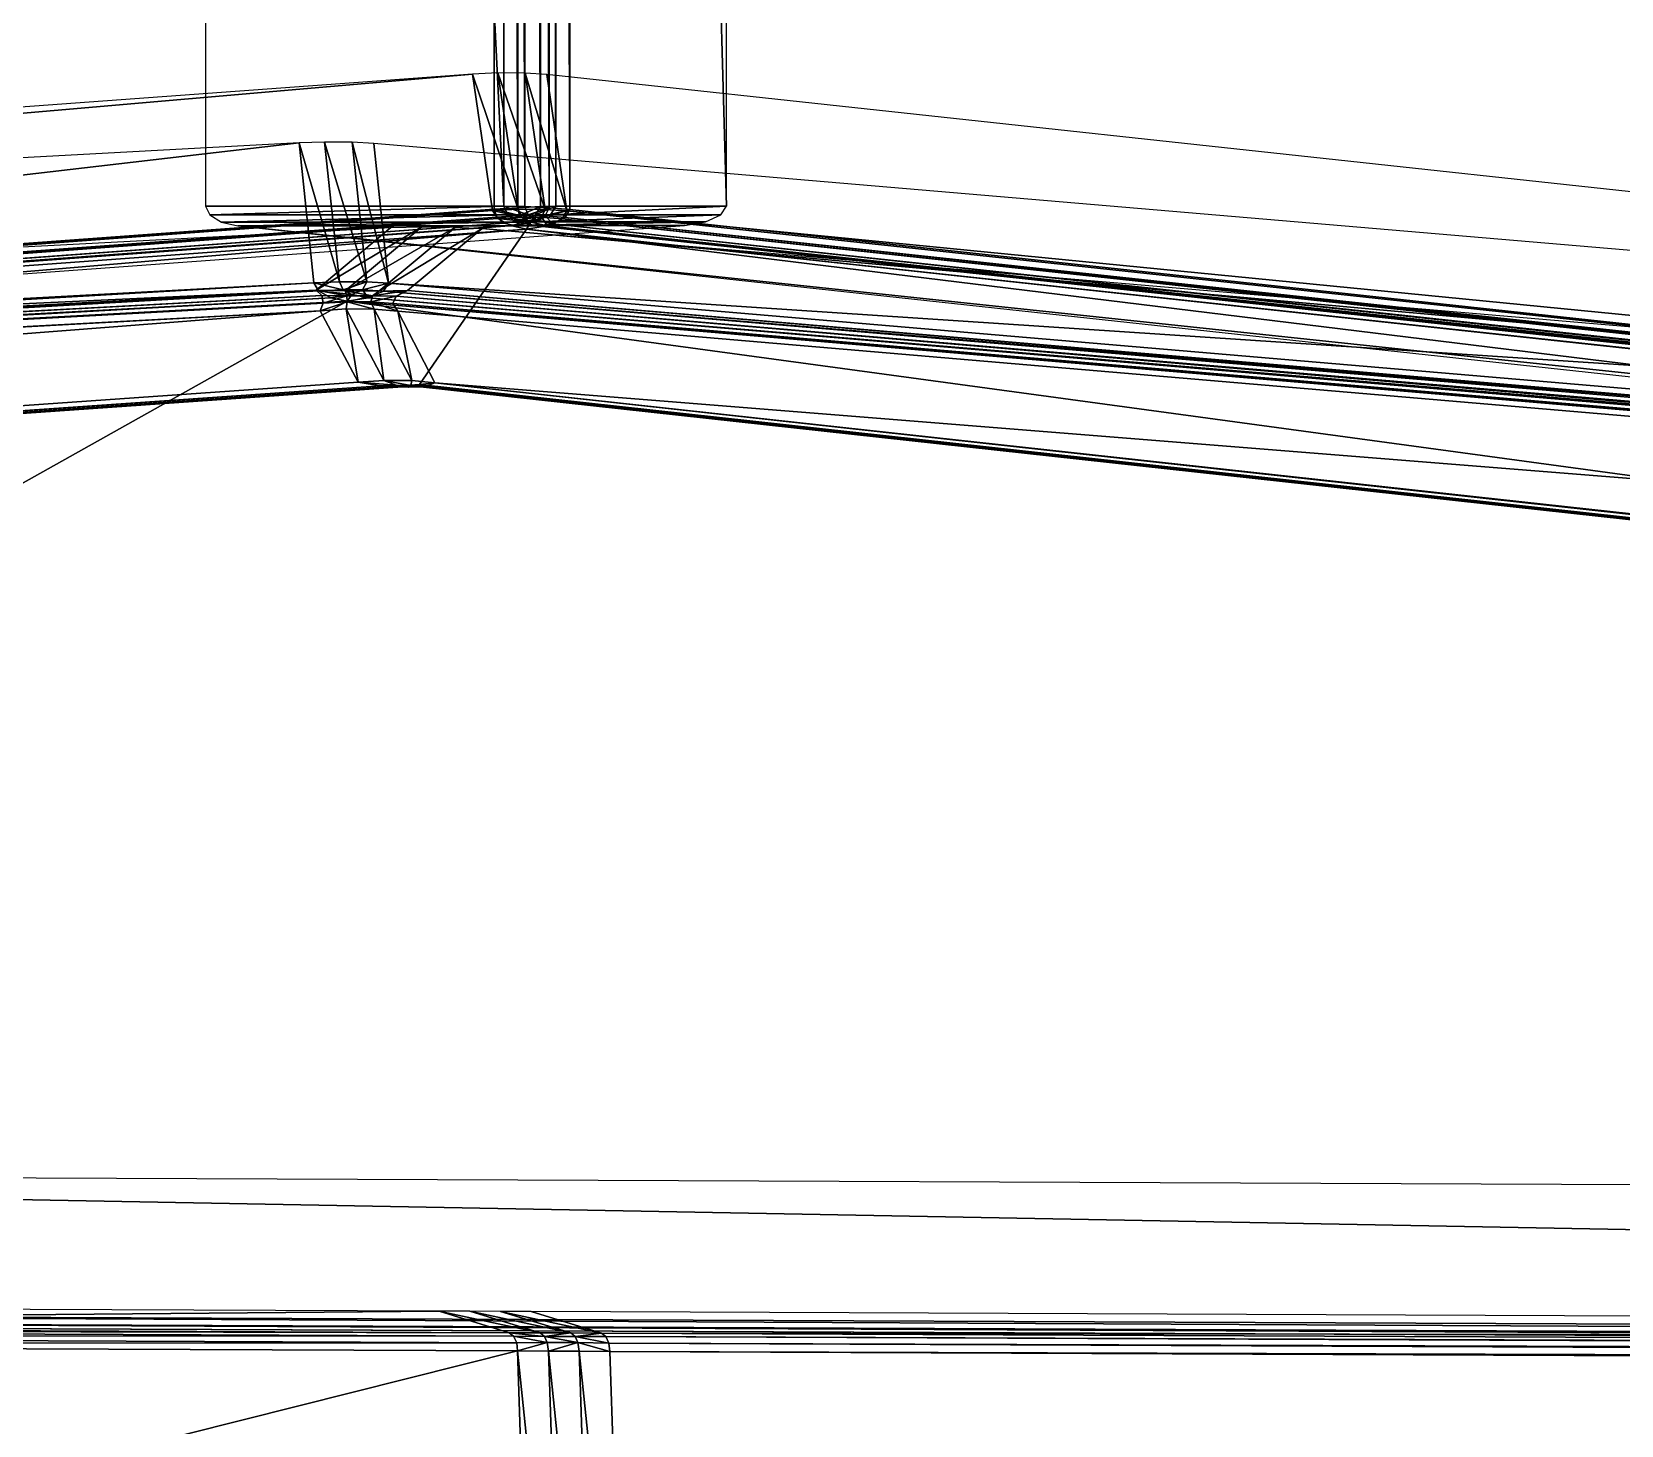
# Model space of a CAD drawing. Extents: x -683 to 86, y -225 to -3.
# Drawn here: x -169.06 to -149.07, y -206.08 to -188.55 of the extents above; entities that cross this region are included whole.
import ezdxf

# ---------------------------------------------------------------- set-up
doc = ezdxf.new("R2010")
doc.units = 0
doc.header["$MEASUREMENT"] = 0
doc.layers.get('0').update_dxf_attribs({"linetype": 'CONTINUOUS'})

msp = doc.modelspace()

# ---------------------------------------------------------------- linework, layer by layer
for points in [[(-56.735, -19.311, -12.591), (-325.08, -17.108, -7.264), (-325.08, -211.232, -7.264)], [(-56.735, -19.311, -12.591), (-325.08, -211.232, -7.264), (-56.735, -209.029, -12.591)], [(-163.123, -190.748, 146.837), (-163.123, -114.373, 146.837), (-166.873, -114.373, 145.626)], [(-163.123, -190.748, 146.837), (-166.873, -114.373, 145.626), (-166.873, -190.748, 145.626)], [(-162.945, -190.766, 146.909), (-162.945, -114.373, 146.906), (-163.244, -114.373, 146.894)], [(-162.945, -190.766, 146.909), (-163.244, -114.373, 146.894), (-163.244, -190.784, 146.894)], [(-162.857, -190.753, 146.885), (-162.857, -114.373, 146.883), (-163.123, -114.373, 146.837)], [(-162.857, -190.753, 146.885), (-163.123, -114.373, 146.837), (-163.123, -190.748, 146.837)], [(-162.66, -190.753, 146.873), (-162.659, -114.373, 146.874), (-162.945, -114.373, 146.906)], [(-162.66, -190.753, 146.873), (-162.945, -114.373, 146.906), (-162.945, -190.766, 146.909)], [(-162.552, -190.768, 146.885), (-162.554, -114.373, 146.886), (-162.857, -114.373, 146.883)], [(-162.552, -190.768, 146.885), (-162.857, -114.373, 146.883), (-162.857, -190.753, 146.885)], [(-162.468, -190.748, 146.797), (-162.659, -114.373, 146.874), (-162.66, -190.753, 146.873)], [(-162.468, -190.748, 146.797), (-162.468, -114.373, 146.797), (-162.659, -114.373, 146.874)], [(-162.291, -190.789, 146.836), (-162.291, -114.373, 146.836), (-162.554, -114.373, 146.886)], [(-162.291, -190.789, 146.836), (-162.554, -114.373, 146.886), (-162.552, -190.768, 146.885)], [(-162.468, -114.373, 146.797), (-162.468, -190.748, 146.797), (-160.322, -190.748, 145.229)], [(-162.468, -114.373, 146.797), (-160.322, -190.748, 145.229), (-160.322, -114.373, 145.229)], [(-289.042, -199.99, 128.793), (-163.515, -189.085, 146.245), (-289.294, -198.275, 128.207)], [(-289.042, -199.99, 128.793), (-163.262, -190.8, 146.83), (-163.515, -189.085, 146.245)], [(-162.943, -190.785, 146.852), (-163.196, -189.072, 146.265), (-163.515, -189.085, 146.245)], [(-162.943, -190.785, 146.852), (-163.515, -189.085, 146.245), (-163.262, -190.8, 146.83)], [(-162.6, -190.787, 146.832), (-162.854, -189.074, 146.245), (-163.196, -189.072, 146.265)], [(-162.6, -190.787, 146.832), (-163.196, -189.072, 146.265), (-162.943, -190.785, 146.852)], [(-162.328, -190.805, 146.774), (-162.581, -189.091, 146.189), (-162.854, -189.074, 146.245)], [(-162.328, -190.805, 146.774), (-162.854, -189.074, 146.245), (-162.6, -190.787, 146.832)], [(-162.328, -190.805, 146.774), (6.573, -207.399, 91.289), (-162.581, -189.091, 146.189)], [(-194.098, -193.256, 136.421), (-165.696, -189.951, 139.974), (-194.282, -191.498, 135.96)], [(-194.098, -193.256, 136.421), (-165.512, -191.709, 140.434), (-165.696, -189.951, 139.974)], [(-165.19, -191.698, 140.456), (-165.375, -189.941, 139.994), (-165.696, -189.951, 139.974)], [(-165.19, -191.698, 140.456), (-165.696, -189.951, 139.974), (-165.512, -191.709, 140.434)], [(-164.844, -191.7, 140.434), (-165.03, -189.943, 139.972), (-165.375, -189.941, 139.994)], [(-164.844, -191.7, 140.434), (-165.375, -189.941, 139.994), (-165.19, -191.698, 140.456)], [(-164.571, -191.714, 140.375), (-164.755, -189.957, 139.915), (-165.03, -189.943, 139.972)], [(-164.571, -191.714, 140.375), (-165.03, -189.943, 139.972), (-164.844, -191.7, 140.434)], [(-164.571, -191.714, 140.375), (-72.909, -197.777, 109.731), (-164.755, -189.957, 139.915)], [(-163.262, -190.8, 146.83), (-289.042, -199.99, 128.793), (-289.06, -200.097, 128.79)], [(-163.262, -190.8, 146.83), (-289.06, -200.097, 128.79), (-163.196, -190.902, 146.842)], [(-163.244, -190.784, 146.894), (-289.004, -199.973, 128.859), (-288.975, -200.075, 128.835)], [(-163.244, -190.784, 146.894), (-288.975, -200.075, 128.835), (-163.209, -190.886, 146.871)], [(-163.123, -190.748, 146.837), (-166.873, -190.748, 145.626), (-166.818, -190.856, 145.608)], [(-163.123, -190.748, 146.837), (-166.818, -190.856, 145.608), (-163.07, -190.856, 146.82)], [(-163.07, -190.856, 146.82), (-166.818, -190.856, 145.608), (-166.67, -190.946, 145.56)], [(-163.07, -190.856, 146.82), (-166.67, -190.946, 145.56), (-162.921, -190.947, 146.771)], [(-163.262, -190.8, 146.83), (-162.89, -190.884, 146.862), (-162.943, -190.785, 146.852)], [(-163.262, -190.8, 146.83), (-163.196, -190.902, 146.842), (-162.89, -190.884, 146.862)], [(-163.244, -190.784, 146.894), (-162.923, -190.864, 146.885), (-162.945, -190.766, 146.909)], [(-163.244, -190.784, 146.894), (-163.209, -190.886, 146.871), (-162.923, -190.864, 146.885)], [(-163.209, -190.886, 146.871), (-162.859, -190.918, 146.84), (-162.923, -190.864, 146.885)], [(-163.123, -190.748, 146.837), (-163.07, -190.856, 146.82), (-162.815, -190.857, 146.866)], [(-163.123, -190.748, 146.837), (-162.815, -190.857, 146.866), (-162.857, -190.753, 146.885)], [(-163.07, -190.856, 146.82), (-162.921, -190.947, 146.771), (-162.711, -190.92, 146.832)], [(-163.07, -190.856, 146.82), (-162.711, -190.92, 146.832), (-162.815, -190.857, 146.866)], [(-162.66, -190.753, 146.873), (-162.945, -190.766, 146.909), (-162.923, -190.864, 146.885)], [(-162.6, -190.787, 146.832), (-162.943, -190.785, 146.852), (-162.89, -190.884, 146.862)], [(-162.66, -190.753, 146.873), (-162.923, -190.864, 146.885), (-162.722, -190.855, 146.86)], [(-162.722, -190.855, 146.86), (-162.923, -190.864, 146.885), (-162.859, -190.918, 146.84)], [(-162.6, -190.787, 146.832), (-162.89, -190.884, 146.862), (-162.649, -190.886, 146.847)], [(-162.73, -190.944, 146.759), (-162.722, -190.855, 146.86), (-162.859, -190.918, 146.84)], [(-162.552, -190.768, 146.885), (-162.857, -190.753, 146.885), (-162.815, -190.857, 146.866)], [(-162.552, -190.768, 146.885), (-162.815, -190.857, 146.866), (-162.6, -190.867, 146.866)], [(-162.711, -190.92, 146.832), (-162.6, -190.867, 146.866), (-162.815, -190.857, 146.866)], [(-162.73, -190.944, 146.759), (-162.536, -190.856, 146.787), (-162.722, -190.855, 146.86)], [(-162.73, -190.944, 146.759), (-160.587, -190.943, 145.192), (-160.393, -190.855, 145.219)], [(-162.73, -190.944, 146.759), (-160.393, -190.855, 145.219), (-162.536, -190.856, 146.787)], [(-162.468, -190.748, 146.797), (-162.66, -190.753, 146.873), (-162.722, -190.855, 146.86)], [(-162.468, -190.748, 146.797), (-162.722, -190.855, 146.86), (-162.536, -190.856, 146.787)], [(-162.328, -190.805, 146.774), (-162.6, -190.787, 146.832), (-162.649, -190.886, 146.847)], [(-162.328, -190.805, 146.774), (-162.649, -190.886, 146.847), (-162.387, -190.906, 146.793)], [(-162.291, -190.789, 146.836), (-162.552, -190.768, 146.885), (-162.6, -190.867, 146.866)], [(-162.291, -190.789, 146.836), (-162.6, -190.867, 146.866), (-162.349, -190.891, 146.819)], [(-162.536, -190.856, 146.787), (-160.393, -190.855, 145.219), (-160.322, -190.748, 145.229)], [(-162.536, -190.856, 146.787), (-160.322, -190.748, 145.229), (-162.468, -190.748, 146.797)], [(-162.387, -190.906, 146.793), (6.826, -209.113, 91.874), (-162.328, -190.805, 146.774)], [(-162.349, -190.891, 146.819), (6.846, -209.095, 91.942), (-162.291, -190.789, 146.836)], [(-162.328, -190.805, 146.774), (6.826, -209.113, 91.874), (6.573, -207.399, 91.289)], [(-165.48, -191.802, 140.673), (-289.674, -197.577, 124.895), (-164.543, -191.017, 142.146)], [(-163.196, -190.902, 146.842), (-289.06, -200.097, 128.79), (-289.036, -200.192, 128.744)], [(-163.196, -190.902, 146.842), (-289.036, -200.192, 128.744), (-163.039, -190.989, 146.814)], [(-163.039, -190.989, 146.814), (-289.036, -200.192, 128.744), (-288.975, -200.254, 128.664)], [(-163.209, -190.886, 146.871), (-288.975, -200.075, 128.835), (-288.892, -200.152, 128.771)], [(-163.039, -190.989, 146.814), (-288.975, -200.254, 128.664), (-162.835, -191.038, 146.753)], [(-163.209, -190.886, 146.871), (-288.892, -200.152, 128.771), (-163.118, -190.962, 146.808)], [(-163.118, -190.962, 146.808), (-288.892, -200.152, 128.771), (-288.776, -200.18, 128.683)], [(-163.118, -190.962, 146.808), (-288.776, -200.18, 128.683), (-162.996, -190.99, 146.721)], [(-162.996, -190.99, 146.721), (-288.776, -200.18, 128.683), (-286.63, -200.18, 127.116)], [(-162.996, -190.99, 146.721), (-286.63, -200.18, 127.116), (-160.851, -190.99, 145.154)], [(-162.921, -190.947, 146.771), (-166.67, -190.946, 145.56), (-166.467, -190.995, 145.494)], [(-162.921, -190.947, 146.771), (-166.467, -190.995, 145.494), (-162.717, -190.995, 146.705)], [(6.437, -209.303, 91.805), (-162.717, -190.995, 146.705), (-166.467, -190.995, 145.494)], [(-165.48, -191.802, 140.673), (-164.543, -191.017, 142.146), (-164.151, -191.006, 142.17)], [(-165.48, -191.802, 140.673), (-164.151, -191.006, 142.17), (-165.115, -191.812, 140.654)], [(-165.115, -191.812, 140.654), (-164.151, -191.006, 142.17), (-163.731, -191.009, 142.144)], [(-165.115, -191.812, 140.654), (-163.731, -191.009, 142.144), (-164.695, -191.814, 140.628)], [(-164.695, -191.814, 140.628), (-163.731, -191.009, 142.144), (-163.396, -191.026, 142.075)], [(-164.695, -191.814, 140.628), (-163.396, -191.026, 142.075), (-164.334, -191.809, 140.601)], [(-3.698, -205.517, 87.826), (-164.334, -191.809, 140.601), (-163.396, -191.026, 142.075)], [(-3.698, -205.517, 87.826), (-163.396, -191.026, 142.075), (0.131, -205.042, 88.922)], [(-163.209, -190.886, 146.871), (-163.118, -190.962, 146.808), (-162.859, -190.918, 146.84)], [(-163.196, -190.902, 146.842), (-162.78, -190.946, 146.842), (-162.89, -190.884, 146.862)], [(-163.196, -190.902, 146.842), (-163.039, -190.989, 146.814), (-162.78, -190.946, 146.842)], [(-162.996, -190.99, 146.721), (-162.859, -190.918, 146.84), (-163.118, -190.962, 146.808)], [(-162.835, -191.038, 146.753), (-162.78, -190.946, 146.842), (-163.039, -190.989, 146.814)], [(-162.996, -190.99, 146.721), (-162.73, -190.944, 146.759), (-162.859, -190.918, 146.84)], [(-162.996, -190.99, 146.721), (-160.851, -190.99, 145.154), (-160.587, -190.943, 145.192)], [(-162.996, -190.99, 146.721), (-160.587, -190.943, 145.192), (-162.73, -190.944, 146.759)], [(-162.717, -190.995, 146.705), (-162.711, -190.92, 146.832), (-162.921, -190.947, 146.771)], [(-162.649, -190.886, 146.847), (-162.89, -190.884, 146.862), (-162.78, -190.946, 146.842)], [(-162.835, -191.038, 146.753), (-162.573, -190.992, 146.786), (-162.78, -190.946, 146.842)], [(-162.835, -191.038, 146.753), (6.767, -209.317, 91.824), (-162.573, -190.992, 146.786)], [(-162.835, -191.038, 146.753), (6.625, -209.379, 91.754), (6.767, -209.317, 91.824)], [(-162.573, -190.992, 146.786), (-162.649, -190.886, 146.847), (-162.78, -190.946, 146.842)], [(-162.717, -190.995, 146.705), (-162.506, -190.967, 146.771), (-162.711, -190.92, 146.832)], [(-162.717, -190.995, 146.705), (6.642, -209.274, 91.873), (-162.506, -190.967, 146.771)], [(-162.717, -190.995, 146.705), (6.437, -209.303, 91.805), (6.642, -209.274, 91.873)], [(-162.506, -190.967, 146.771), (-162.6, -190.867, 146.866), (-162.711, -190.92, 146.832)], [(-162.573, -190.992, 146.786), (-162.387, -190.906, 146.793), (-162.649, -190.886, 146.847)], [(-162.506, -190.967, 146.771), (-162.349, -190.891, 146.819), (-162.6, -190.867, 146.866)], [(-162.573, -190.992, 146.786), (6.839, -209.221, 91.868), (-162.387, -190.906, 146.793)], [(-162.573, -190.992, 146.786), (6.767, -209.317, 91.824), (6.839, -209.221, 91.868)], [(-162.506, -190.967, 146.771), (6.792, -209.198, 91.923), (-162.349, -190.891, 146.819)], [(-162.506, -190.967, 146.771), (6.642, -209.274, 91.873), (6.792, -209.198, 91.923)], [(-162.387, -190.906, 146.793), (6.839, -209.221, 91.868), (6.826, -209.113, 91.874)], [(-162.349, -190.891, 146.819), (6.792, -209.198, 91.923), (6.846, -209.095, 91.942)], [(-165.48, -191.802, 140.673), (-287.464, -198.403, 123.545), (-289.674, -197.577, 124.895)], [(-165.41, -191.872, 140.609), (-287.464, -198.403, 123.545), (-165.48, -191.802, 140.673)], [(-165.512, -191.709, 140.434), (-194.098, -193.256, 136.421), (-194.07, -193.362, 136.419)], [(-165.512, -191.709, 140.434), (-194.07, -193.362, 136.419), (-165.45, -191.812, 140.438)], [(-165.45, -191.812, 140.438), (-194.07, -193.362, 136.419), (-194.036, -193.454, 136.367)], [(-165.45, -191.812, 140.438), (-194.036, -193.454, 136.367), (-165.296, -191.898, 140.403)], [(-165.512, -191.709, 140.434), (-165.141, -191.798, 140.458), (-165.19, -191.698, 140.456)], [(-165.512, -191.709, 140.434), (-165.45, -191.812, 140.438), (-165.141, -191.798, 140.458)], [(-165.48, -191.802, 140.673), (-165.115, -191.812, 140.654), (-165.094, -191.874, 140.605)], [(-165.48, -191.802, 140.673), (-165.094, -191.874, 140.605), (-165.41, -191.872, 140.609)], [(-165.45, -191.812, 140.438), (-165.032, -191.858, 140.433), (-165.141, -191.798, 140.458)], [(-165.45, -191.812, 140.438), (-165.296, -191.898, 140.403), (-165.032, -191.858, 140.433)], [(-165.092, -191.942, 140.339), (-165.032, -191.858, 140.433), (-165.296, -191.898, 140.403)], [(-164.844, -191.7, 140.434), (-165.19, -191.698, 140.456), (-165.141, -191.798, 140.458)], [(-164.844, -191.7, 140.434), (-165.141, -191.798, 140.458), (-164.898, -191.799, 140.442)], [(-164.898, -191.799, 140.442), (-165.141, -191.798, 140.458), (-165.032, -191.858, 140.433)], [(-165.115, -191.812, 140.654), (-164.695, -191.814, 140.628), (-164.775, -191.876, 140.584)], [(-165.115, -191.812, 140.654), (-164.775, -191.876, 140.584), (-165.094, -191.874, 140.605)], [(-165.092, -191.942, 140.339), (-164.826, -191.901, 140.374), (-165.032, -191.858, 140.433)], [(-164.826, -191.901, 140.374), (-164.898, -191.799, 140.442), (-165.032, -191.858, 140.433)], [(-164.571, -191.714, 140.375), (-164.844, -191.7, 140.434), (-164.898, -191.799, 140.442)], [(-164.571, -191.714, 140.375), (-164.898, -191.799, 140.442), (-164.635, -191.817, 140.387)], [(-164.826, -191.901, 140.374), (-164.635, -191.817, 140.387), (-164.898, -191.799, 140.442)], [(-72.693, -199.644, 110.17), (-164.635, -191.817, 140.387), (-164.826, -191.901, 140.374)], [(-164.334, -191.809, 140.601), (-164.475, -191.878, 140.55), (-164.775, -191.876, 140.584)], [(-164.334, -191.809, 140.601), (-164.775, -191.876, 140.584), (-164.695, -191.814, 140.628)], [(-72.725, -199.535, 110.191), (-164.571, -191.714, 140.375), (-164.635, -191.817, 140.387)], [(-72.725, -199.535, 110.191), (-164.635, -191.817, 140.387), (-72.693, -199.644, 110.17)], [(-164.571, -191.714, 140.375), (-72.725, -199.535, 110.191), (-72.909, -197.777, 109.731)], [(-3.844, -205.577, 87.752), (-164.475, -191.878, 140.55), (-164.334, -191.809, 140.601)], [(-3.844, -205.577, 87.752), (-164.334, -191.809, 140.601), (-3.698, -205.517, 87.826)], [(-165.431, -192.062, 140.612), (-164.952, -192.96, 141.356), (-289.641, -201.677, 124.469)], [(-165.431, -192.062, 140.612), (-289.641, -201.677, 124.469), (-287.35, -198.684, 123.46)], [(-165.41, -191.872, 140.609), (-287.357, -198.474, 123.479), (-287.464, -198.403, 123.545)], [(-165.392, -191.965, 140.587), (-287.357, -198.474, 123.479), (-165.41, -191.872, 140.609)], [(-165.392, -191.965, 140.587), (-287.316, -198.578, 123.448), (-287.357, -198.474, 123.479)], [(-165.431, -192.062, 140.612), (-287.35, -198.684, 123.46), (-287.316, -198.578, 123.448)], [(-165.431, -192.062, 140.612), (-287.316, -198.578, 123.448), (-165.392, -191.965, 140.587)], [(-165.296, -191.898, 140.403), (-194.036, -193.454, 136.367), (-194.005, -193.508, 136.28)], [(-165.296, -191.898, 140.403), (-194.005, -193.508, 136.28), (-165.092, -191.942, 140.339)], [(-165.431, -192.062, 140.612), (-165.392, -191.965, 140.587), (-165.091, -191.95, 140.592)], [(-165.431, -192.062, 140.612), (-165.091, -191.95, 140.592), (-165.105, -192.038, 140.618)], [(-165.105, -192.038, 140.618), (-164.952, -192.96, 141.356), (-165.431, -192.062, 140.612)], [(-165.392, -191.965, 140.587), (-165.41, -191.872, 140.609), (-165.094, -191.874, 140.605)], [(-165.392, -191.965, 140.587), (-165.094, -191.874, 140.605), (-165.091, -191.95, 140.592)], [(-164.75, -192.04, 140.596), (-165.105, -192.038, 140.618), (-165.091, -191.95, 140.592)], [(-164.75, -192.04, 140.596), (-164.629, -192.937, 141.363), (-165.105, -192.038, 140.618)], [(-165.105, -192.038, 140.618), (-164.629, -192.937, 141.363), (-164.952, -192.96, 141.356)], [(-164.775, -191.876, 140.584), (-165.091, -191.95, 140.592), (-165.094, -191.874, 140.605)], [(-72.743, -199.738, 110.111), (-164.826, -191.901, 140.374), (-165.092, -191.942, 140.339)], [(-72.743, -199.738, 110.111), (-165.092, -191.942, 140.339), (-72.863, -199.795, 110.029)], [(-164.775, -191.876, 140.584), (-164.793, -191.951, 140.574), (-165.091, -191.95, 140.592)], [(-164.75, -192.04, 140.596), (-165.091, -191.95, 140.592), (-164.793, -191.951, 140.574)], [(-72.693, -199.644, 110.17), (-164.826, -191.901, 140.374), (-72.743, -199.738, 110.111)], [(-164.475, -191.878, 140.55), (-164.793, -191.951, 140.574), (-164.775, -191.876, 140.584)], [(-164.475, -191.878, 140.55), (-164.519, -191.97, 140.532), (-164.793, -191.951, 140.574)], [(-164.456, -192.066, 140.551), (-164.75, -192.04, 140.596), (-164.793, -191.951, 140.574)], [(-164.456, -192.066, 140.551), (-164.793, -191.951, 140.574), (-164.519, -191.97, 140.532)], [(-164.456, -192.066, 140.551), (-164.28, -192.939, 141.341), (-164.75, -192.04, 140.596)], [(-164.75, -192.04, 140.596), (-164.28, -192.939, 141.341), (-164.629, -192.937, 141.363)], [(-3.929, -205.673, 87.702), (-164.519, -191.97, 140.532), (-164.475, -191.878, 140.55)], [(-3.931, -205.783, 87.686), (-164.456, -192.066, 140.551), (-164.519, -191.97, 140.532)], [(-3.931, -205.783, 87.686), (-164.519, -191.97, 140.532), (-3.929, -205.673, 87.702)], [(-3.929, -205.673, 87.702), (-164.475, -191.878, 140.55), (-3.844, -205.577, 87.752)], [(-3.931, -205.783, 87.686), (-163.991, -192.968, 141.296), (-164.456, -192.066, 140.551)], [(-164.456, -192.066, 140.551), (-163.991, -192.968, 141.296), (-164.28, -192.939, 141.341)], [(-164.184, -192.99, 141.775), (-289.699, -201.786, 124.743), (-289.638, -201.793, 124.642)], [(-164.674, -193.008, 141.48), (-289.641, -201.677, 124.469), (-164.952, -192.96, 141.356)], [(-164.674, -193.008, 141.48), (-289.617, -201.753, 124.543), (-289.641, -201.677, 124.469)], [(-164.394, -193.019, 141.633), (-289.638, -201.793, 124.642), (-289.617, -201.753, 124.543)], [(-164.394, -193.019, 141.633), (-289.617, -201.753, 124.543), (-164.674, -193.008, 141.48)], [(-164.952, -192.96, 141.356), (-164.629, -192.937, 141.363), (-164.475, -192.999, 141.473)], [(-164.952, -192.96, 141.356), (-164.475, -192.999, 141.473), (-164.674, -193.008, 141.48)], [(-164.394, -193.019, 141.633), (-164.674, -193.008, 141.48), (-164.475, -192.999, 141.473)], [(-164.629, -192.937, 141.363), (-164.28, -192.939, 141.341), (-164.289, -193, 141.462)], [(-164.629, -192.937, 141.363), (-164.289, -193, 141.462), (-164.475, -192.999, 141.473)], [(-164.394, -193.019, 141.633), (-164.475, -192.999, 141.473), (-164.325, -193.024, 141.556)], [(-164.289, -193, 141.462), (-164.325, -193.024, 141.556), (-164.475, -192.999, 141.473)], [(-164.184, -192.99, 141.775), (-164.394, -193.019, 141.633), (-164.325, -193.024, 141.556)], [(-164.184, -192.99, 141.775), (-164.325, -193.024, 141.556), (-164.168, -193.02, 141.62)], [(-164.097, -193.012, 141.445), (-164.325, -193.024, 141.556), (-164.289, -193, 141.462)], [(-164.097, -193.012, 141.445), (-164.168, -193.02, 141.62), (-164.325, -193.024, 141.556)], [(-163.991, -192.968, 141.296), (-164.289, -193, 141.462), (-164.28, -192.939, 141.341)], [(-163.991, -192.968, 141.296), (-164.097, -193.012, 141.445), (-164.289, -193, 141.462)], [(3.431, -211.397, 86.69), (-164.184, -192.99, 141.775), (-164.168, -193.02, 141.62)], [(3.215, -211.394, 86.626), (-164.168, -193.02, 141.62), (-164.097, -193.012, 141.445)], [(3.431, -211.397, 86.69), (-164.168, -193.02, 141.62), (3.215, -211.394, 86.626)], [(3.059, -211.342, 86.567), (-164.097, -193.012, 141.445), (-163.991, -192.968, 141.296)], [(3.215, -211.394, 86.626), (-164.097, -193.012, 141.445), (3.059, -211.342, 86.567)], [(-3.931, -205.783, 87.686), (2.996, -211.253, 86.526), (-163.991, -192.968, 141.296)], [(3.059, -211.342, 86.567), (-163.991, -192.968, 141.296), (2.996, -211.253, 86.526)], [(-66.858, -205.146, 91.049), (-188.002, -204.642, 97.825), (-188.186, -202.884, 97.365)], [(-66.858, -205.146, 91.049), (-188.186, -202.884, 97.365), (-67.042, -203.388, 90.589)], [(-66.863, -205.236, 91.102), (-187.991, -204.732, 97.876), (-188.002, -204.642, 97.825)], [(-66.863, -205.236, 91.102), (-188.002, -204.642, 97.825), (-66.858, -205.146, 91.049)], [(-184.662, -204.822, 97.499), (-163.935, -204.642, 94.619), (-185.544, -204.552, 95.828)], [(-184.662, -204.822, 97.499), (-163.053, -204.912, 96.29), (-163.935, -204.642, 94.619)], [(-162.666, -204.913, 96.269), (-163.549, -204.643, 94.597), (-163.935, -204.642, 94.619)], [(-162.666, -204.913, 96.269), (-163.935, -204.642, 94.619), (-163.053, -204.912, 96.29)], [(-162.28, -204.915, 96.247), (-163.162, -204.645, 94.576), (-163.549, -204.643, 94.597)], [(-162.28, -204.915, 96.247), (-163.549, -204.643, 94.597), (-162.666, -204.913, 96.269)], [(-161.893, -204.916, 96.226), (-162.776, -204.647, 94.554), (-163.162, -204.645, 94.576)], [(-161.893, -204.916, 96.226), (-163.162, -204.645, 94.576), (-162.28, -204.915, 96.247)], [(-161.893, -204.916, 96.226), (-67.816, -205.042, 89.243), (-162.776, -204.647, 94.554)], [(-66.919, -205.286, 91.291), (-187.997, -204.782, 98.063), (-187.989, -204.783, 97.963)], [(-66.885, -205.287, 91.191), (-187.989, -204.783, 97.963), (-187.991, -204.732, 97.876)], [(-66.885, -205.287, 91.191), (-187.991, -204.732, 97.876), (-66.863, -205.236, 91.102)], [(-66.919, -205.286, 91.291), (-187.989, -204.783, 97.963), (-66.885, -205.287, 91.191)], [(-163.053, -204.912, 96.29), (-184.662, -204.822, 97.499), (-184.607, -204.863, 97.588)], [(-163.053, -204.912, 96.29), (-184.607, -204.863, 97.588), (-162.999, -204.956, 96.377)], [(-162.999, -204.956, 96.377), (-184.607, -204.863, 97.588), (-184.572, -204.949, 97.642)], [(-162.999, -204.956, 96.377), (-184.572, -204.949, 97.642), (-162.96, -205.038, 96.437)], [(-162.96, -205.038, 96.437), (-184.572, -204.949, 97.642), (-184.56, -205.052, 97.656)], [(-162.96, -205.038, 96.437), (-184.56, -205.052, 97.656), (-162.949, -205.142, 96.447)], [(-163.053, -204.912, 96.29), (-162.999, -204.956, 96.377), (-162.612, -204.958, 96.361)], [(-163.053, -204.912, 96.29), (-162.612, -204.958, 96.361), (-162.666, -204.913, 96.269)], [(-162.999, -204.956, 96.377), (-162.96, -205.038, 96.437), (-162.577, -205.036, 96.414)], [(-162.999, -204.956, 96.377), (-162.577, -205.036, 96.414), (-162.612, -204.958, 96.361)], [(-162.949, -205.142, 96.447), (-162.577, -205.036, 96.414), (-162.96, -205.038, 96.437)], [(-162.949, -205.142, 96.447), (-162.562, -205.144, 96.426), (-162.577, -205.036, 96.414)], [(-162.28, -204.915, 96.247), (-162.666, -204.913, 96.269), (-162.612, -204.958, 96.361)], [(-162.28, -204.915, 96.247), (-162.612, -204.958, 96.361), (-162.226, -204.959, 96.339)], [(-162.612, -204.958, 96.361), (-162.577, -205.036, 96.414), (-162.19, -205.037, 96.392)], [(-162.612, -204.958, 96.361), (-162.19, -205.037, 96.392), (-162.226, -204.959, 96.339)], [(-162.562, -205.144, 96.426), (-162.19, -205.037, 96.392), (-162.577, -205.036, 96.414)], [(-162.562, -205.144, 96.426), (-162.175, -205.145, 96.404), (-162.19, -205.037, 96.392)], [(-161.893, -204.916, 96.226), (-162.28, -204.915, 96.247), (-162.226, -204.959, 96.339)], [(-161.893, -204.916, 96.226), (-162.226, -204.959, 96.339), (-161.838, -204.958, 96.314)], [(-161.801, -205.044, 96.369), (-161.838, -204.958, 96.314), (-162.226, -204.959, 96.339)], [(-161.801, -205.044, 96.369), (-162.226, -204.959, 96.339), (-162.19, -205.037, 96.392)], [(-161.788, -205.147, 96.382), (-161.801, -205.044, 96.369), (-162.19, -205.037, 96.392)], [(-161.788, -205.147, 96.382), (-162.19, -205.037, 96.392), (-162.175, -205.145, 96.404)], [(-161.893, -204.916, 96.226), (-66.934, -205.312, 90.915), (-67.816, -205.042, 89.243)], [(-66.934, -205.312, 90.915), (-161.893, -204.916, 96.226), (-161.838, -204.958, 96.314)], [(-66.934, -205.312, 90.915), (-161.838, -204.958, 96.314), (-66.882, -205.353, 91.003)], [(-66.882, -205.353, 91.003), (-161.838, -204.958, 96.314), (-161.801, -205.044, 96.369)], [(-66.882, -205.353, 91.003), (-161.801, -205.044, 96.369), (-66.84, -205.438, 91.061)], [(-66.84, -205.438, 91.061), (-161.801, -205.044, 96.369), (-161.788, -205.147, 96.382)], [(-162.949, -205.142, 96.447), (-162.768, -210.644, 95.655), (-162.38, -210.645, 95.633)], [(-162.949, -205.142, 96.447), (-162.38, -210.645, 95.633), (-162.562, -205.144, 96.426)], [(-162.562, -205.144, 96.426), (-162.38, -210.645, 95.633), (-161.993, -210.647, 95.611)], [(-162.562, -205.144, 96.426), (-161.993, -210.647, 95.611), (-162.175, -205.145, 96.404)], [(-162.175, -205.145, 96.404), (-161.993, -210.647, 95.611), (-161.606, -210.649, 95.59)], [(-162.175, -205.145, 96.404), (-161.606, -210.649, 95.59), (-161.788, -205.147, 96.382)], [(-66.84, -205.438, 91.061), (-161.788, -205.147, 96.382), (-66.817, -205.542, 91.071)]]:
    msp.add_3dface(points)
at = {"color": 250, "true_color": 0x393939}
for points in [[(-289.004, -199.973, 128.859), (-163.244, -190.784, 146.894), (-163.244, -114.373, 146.894)], [(-289.004, -199.973, 128.859), (-163.244, -114.373, 146.894), (-289.004, -114.373, 128.859)]]:
    msp.add_3dface(points, dxfattribs=at)
at = {"color": 250}
for points in [[(6.846, -209.095, 91.942), (7.658, -114.373, 91.678), (-162.291, -114.373, 146.836)], [(6.846, -209.095, 91.942), (-162.291, -114.373, 146.836), (-162.291, -190.789, 146.836)], [(-165.092, -191.942, 140.339), (-194.005, -193.508, 136.28), (-187.997, -204.782, 98.063)], [(-165.092, -191.942, 140.339), (-187.997, -204.782, 98.063), (-66.919, -205.286, 91.291)], [(-66.919, -205.286, 91.291), (-72.863, -199.795, 110.029), (-165.092, -191.942, 140.339)]]:
    msp.add_3dface(points, dxfattribs=at)
at = {"color": 252}
for points in [[(-162.835, -191.038, 146.753), (-288.975, -200.254, 128.664), (-289.699, -201.786, 124.743)], [(-162.835, -191.038, 146.753), (-289.699, -201.786, 124.743), (-164.184, -192.99, 141.775)], [(6.437, -209.303, 91.805), (-166.467, -190.995, 145.494), (2.687, -209.303, 90.594)], [(-164.184, -192.99, 141.775), (3.431, -211.397, 86.69), (-162.835, -191.038, 146.753)], [(3.431, -211.397, 86.69), (6.625, -209.379, 91.754), (-162.835, -191.038, 146.753)], [(-184.467, -210.553, 96.868), (-162.949, -205.142, 96.447), (-184.56, -205.052, 97.656)], [(-184.467, -210.553, 96.868), (-162.768, -210.644, 95.655), (-162.949, -205.142, 96.447)], [(-161.606, -210.649, 95.59), (-66.817, -205.542, 91.071), (-161.788, -205.147, 96.382)], [(-161.606, -210.649, 95.59), (-66.261, -211.045, 90.257), (-66.817, -205.542, 91.071)]]:
    msp.add_3dface(points, dxfattribs=at)
at = {"color": 8, "true_color": 0x6e7988}
msp.add_3dface([(-164.184, -192.99, 141.775), (-289.638, -201.793, 124.642), (-164.394, -193.019, 141.633)], dxfattribs=at)

doc.saveas('drawing.dxf')
